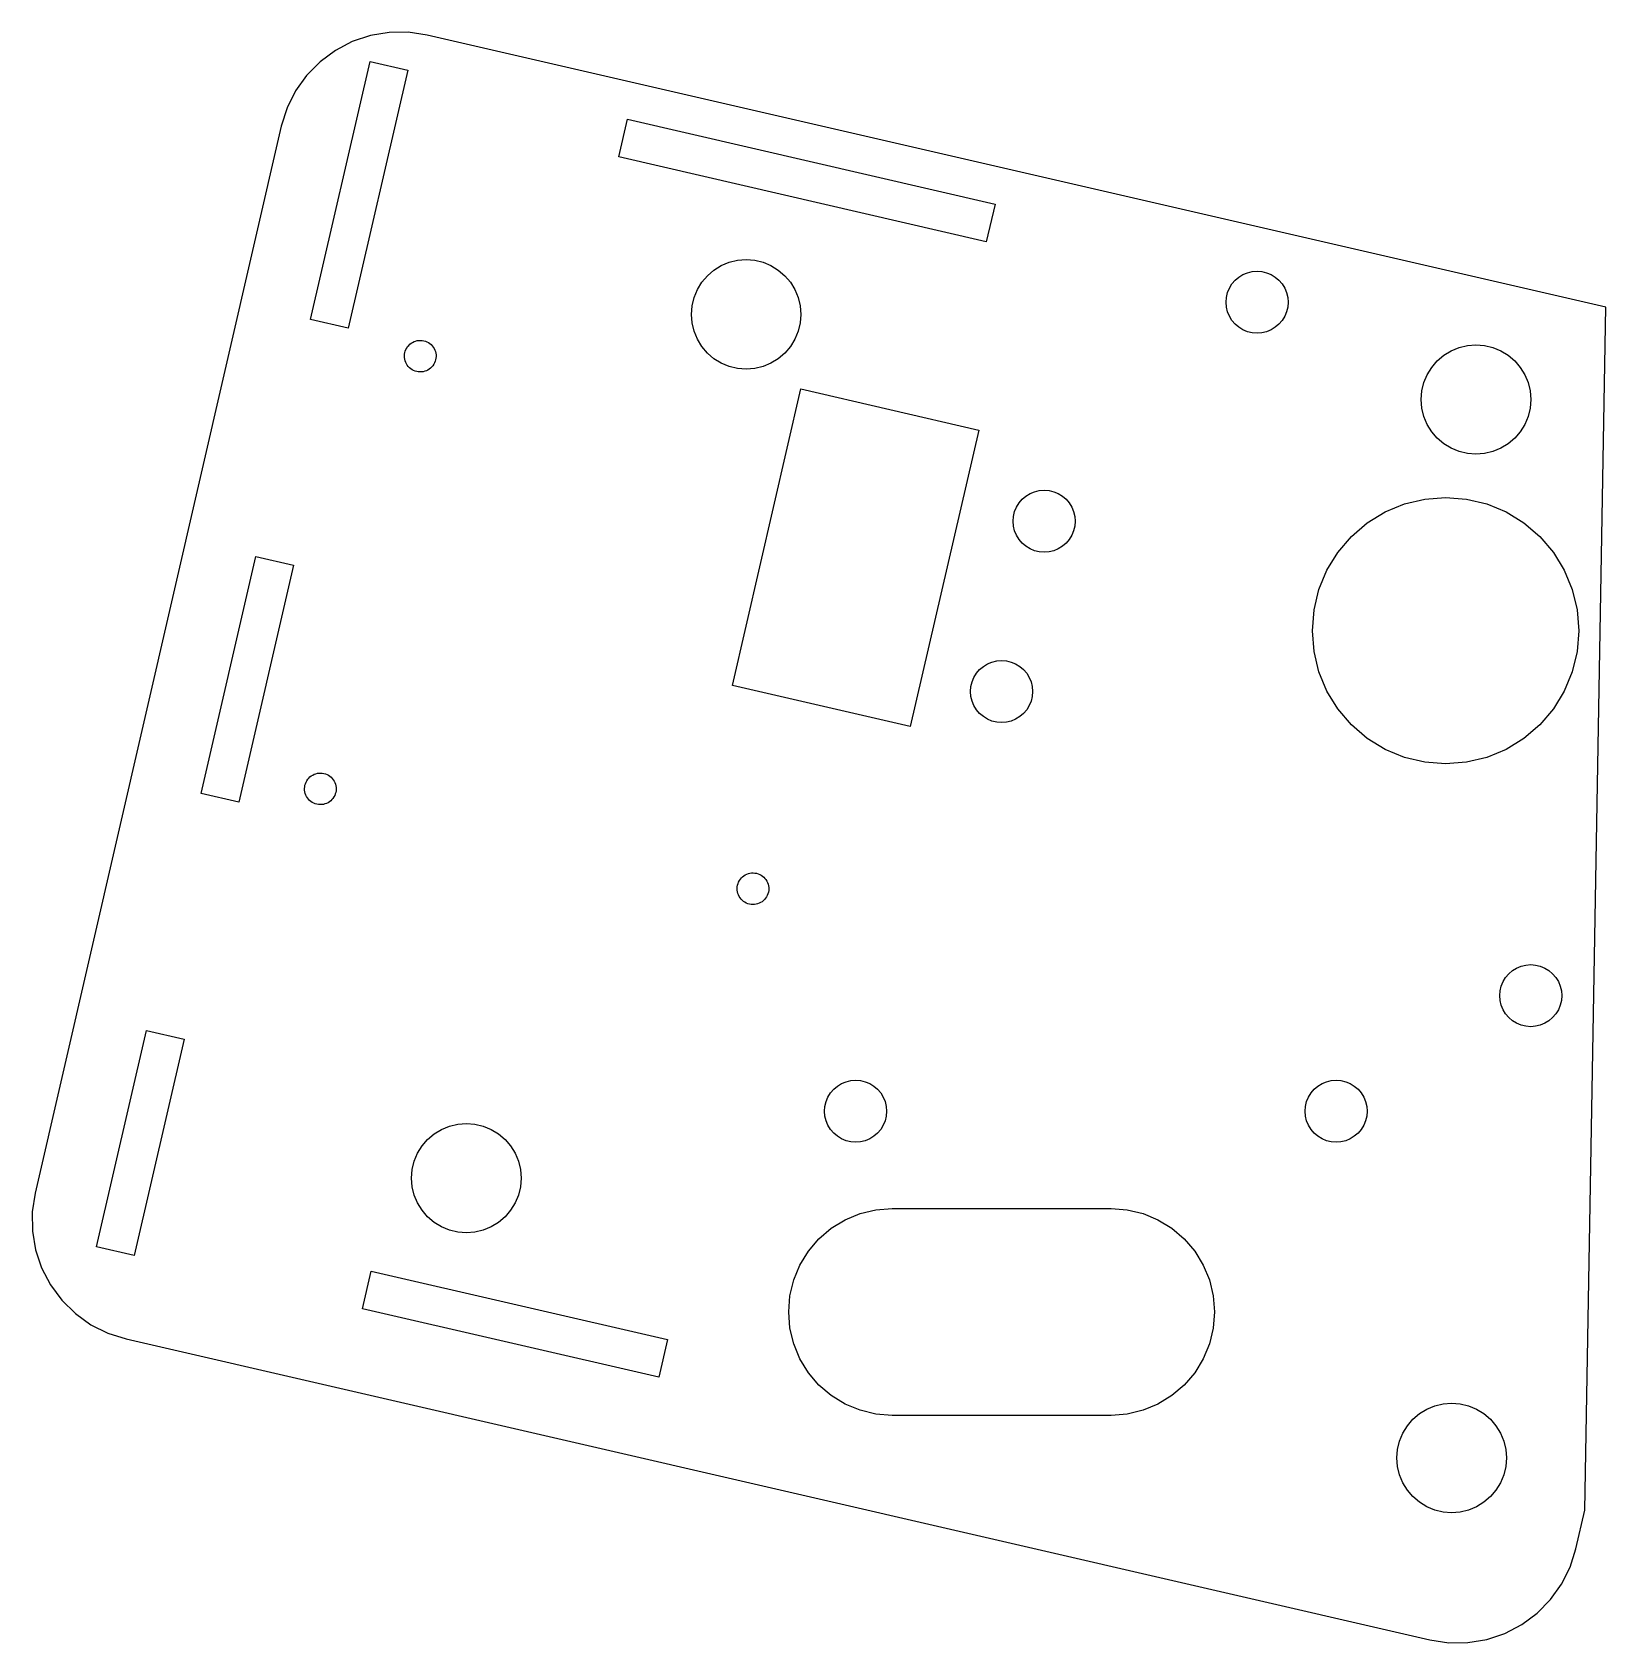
# Model space of a CAD drawing. Header units: metres. Extents: x -62 to 68, y -71 to 61.
import ezdxf

# ---------------------------------------------------------------- set-up
doc = ezdxf.new("R2010")
doc.units = ezdxf.units.M

msp = doc.modelspace()

# ---------------------------------------------------------------- linework, layer by layer
for p, q in [((-33.8868, 60.9219), (-35.3749, 60.424)), ((-32.3391, 61.1809), (-33.8868, 60.9219)), ((-30.77, 61.1946), (-32.3391, 61.1809)), ((-29.218, 60.9627), (-30.77, 61.1946)), ((67.6706, 38.5941), (-29.218, 60.9627)), ((-36.7667, 59.6994), (-38.0281, 58.7661)), ((-35.3749, 60.424), (-36.7667, 59.6994)), ((-38.0281, 58.7661), (-39.128, 57.6468)), ((-38.7983, 37.5882), (-33.9056, 58.7808)), ((-33.9056, 58.7808), (-30.812, 58.0665)), ((-39.128, 57.6468), (-40.0392, 56.3693)), ((-30.812, 58.0665), (-35.7047, 36.874)), ((-40.0392, 56.3693), (-40.7394, 54.965)), ((-40.7394, 54.965), (-41.2113, 53.4685)), ((-41.2113, 53.4685), (-61.4568, -34.2248)), ((-13.4598, 50.9399), (-12.7456, 54.0336)), ((-12.7456, 54.0336), (17.4598, 47.0601)), ((16.7456, 43.9664), (-13.4598, 50.9399)), ((17.4598, 47.0601), (16.7456, 43.9664)), ((-4.39056, 42.2798), (-3.70395, 42.4446)), ((-3.70395, 42.4446), (-2.99998, 42.5)), ((-2.99998, 42.5), (-2.29604, 42.4446)), ((-2.29604, 42.4446), (-1.60942, 42.2798)), ((-6.64056, 40.645), (-6.18198, 41.182)), ((-6.18198, 41.182), (-5.64502, 41.6406)), ((-5.64502, 41.6406), (-5.04295, 42.0095)), ((-5.04295, 42.0095), (-4.39056, 42.2798)), ((-1.60942, 42.2798), (-0.957031, 42.0095)), ((-0.957031, 42.0095), (-0.354965, 41.6406)), ((-0.354965, 41.6406), (0.181976, 41.182)), ((0.181976, 41.182), (0.640564, 40.645)), ((37.1969, 40.8031), (37.5011, 41.063)), ((37.5011, 41.063), (37.8423, 41.2721)), ((37.8423, 41.2721), (38.212, 41.4252)), ((38.212, 41.4252), (38.6011, 41.5186)), ((38.6011, 41.5186), (39, 41.55)), ((39, 41.55), (39.3989, 41.5186)), ((39.3989, 41.5186), (39.788, 41.4252)), ((39.788, 41.4252), (40.1577, 41.2721)), ((40.1577, 41.2721), (40.4988, 41.063)), ((40.4988, 41.063), (40.8031, 40.8031)), ((-7.27974, 39.3906), (-7.00952, 40.043)), ((-7.00952, 40.043), (-6.64056, 40.645)), ((0.640564, 40.645), (1.00952, 40.043)), ((1.00952, 40.043), (1.27974, 39.3906)), ((36.4814, 39.3989), (36.5748, 39.788)), ((36.5748, 39.788), (36.7279, 40.1577)), ((36.7279, 40.1577), (36.937, 40.4988)), ((36.937, 40.4988), (37.1969, 40.8031)), ((40.8031, 40.8031), (41.063, 40.4988)), ((41.063, 40.4988), (41.2721, 40.1577)), ((41.2721, 40.1577), (41.4252, 39.788)), ((41.4252, 39.788), (41.5186, 39.3989)), ((-7.5, 38), (-7.4446, 38.7039)), ((-7.4446, 38.7039), (-7.27974, 39.3906)), ((1.27974, 39.3906), (1.4446, 38.7039)), ((1.4446, 38.7039), (1.5, 38)), ((36.45, 39), (36.4814, 39.3989)), ((36.4814, 38.6011), (36.45, 39)), ((36.5748, 38.212), (36.4814, 38.6011)), ((41.5186, 38.6011), (41.4252, 38.212)), ((41.5186, 39.3989), (41.55, 39)), ((41.55, 39), (41.5186, 38.6011)), ((65.9445, -60.2922), (67.6706, 38.5941)), ((-35.7047, 36.874), (-38.7983, 37.5882)), ((-7.4446, 37.296), (-7.5, 38)), ((-7.27974, 36.6094), (-7.4446, 37.296)), ((1.4446, 37.296), (1.27974, 36.6094)), ((1.5, 38), (1.4446, 37.296)), ((36.7279, 37.8423), (36.5748, 38.212)), ((36.937, 37.5011), (36.7279, 37.8423)), ((37.1969, 37.1969), (36.937, 37.5011)), ((37.5011, 36.937), (37.1969, 37.1969)), ((40.8031, 37.1969), (40.4988, 36.937)), ((41.063, 37.5011), (40.8031, 37.1969)), ((41.2721, 37.8423), (41.063, 37.5011)), ((41.4252, 38.212), (41.2721, 37.8423)), ((-30.4195, 35.7015), (-30.2972, 35.7612)), ((-30.2972, 35.7612), (-30.1694, 35.8077)), ((-30.1694, 35.8077), (-30.0373, 35.8406)), ((-30.0373, 35.8406), (-29.9026, 35.8596)), ((-29.9026, 35.8596), (-29.7666, 35.8643)), ((-29.7666, 35.8643), (-29.6308, 35.8548)), ((-29.6308, 35.8548), (-29.4968, 35.8312)), ((-29.4968, 35.8312), (-29.366, 35.7937)), ((-29.366, 35.7937), (-29.2399, 35.7427)), ((-7.00952, 35.957), (-7.27974, 36.6094)), ((-6.64056, 35.355), (-7.00952, 35.957)), ((1.00952, 35.957), (0.640564, 35.355)), ((1.27974, 36.6094), (1.00952, 35.957)), ((37.8423, 36.7279), (37.5011, 36.937)), ((38.212, 36.5748), (37.8423, 36.7279)), ((38.6011, 36.4814), (38.212, 36.5748)), ((39, 36.45), (38.6011, 36.4814)), ((39.3989, 36.4814), (39, 36.45)), ((39.788, 36.5748), (39.3989, 36.4814)), ((40.1577, 36.7279), (39.788, 36.5748)), ((40.4988, 36.937), (40.1577, 36.7279)), ((-31.0891, 34.5872), (-31.0796, 34.7229)), ((-31.0843, 34.4512), (-31.0891, 34.5872)), ((-31.0654, 34.3165), (-31.0843, 34.4512)), ((-31.0796, 34.7229), (-31.056, 34.8569)), ((-31.056, 34.8569), (-31.0184, 34.9877)), ((-31.0184, 34.9877), (-30.9675, 35.1139)), ((-30.9675, 35.1139), (-30.9036, 35.2341)), ((-30.9036, 35.2341), (-30.8275, 35.3469)), ((-30.8275, 35.3469), (-30.74, 35.4511)), ((-30.74, 35.4511), (-30.6422, 35.5456)), ((-30.6422, 35.5456), (-30.5349, 35.6294)), ((-30.5349, 35.6294), (-30.4195, 35.7015)), ((-29.2399, 35.7427), (-29.1197, 35.6788)), ((-29.1197, 35.6788), (-29.0069, 35.6027)), ((-29.0069, 35.6027), (-28.9027, 35.5153)), ((-28.9027, 35.5153), (-28.8082, 35.4174)), ((-28.8082, 35.4174), (-28.7244, 35.3102)), ((-28.7244, 35.3102), (-28.6523, 35.1947)), ((-28.6523, 35.1947), (-28.5926, 35.0724)), ((-28.5926, 35.0724), (-28.5461, 34.9446)), ((-28.5461, 34.9446), (-28.5132, 34.8125)), ((-28.5132, 34.8125), (-28.4942, 34.6778)), ((-28.4895, 34.5418), (-28.499, 34.4061)), ((-28.4942, 34.6778), (-28.4895, 34.5418)), ((-6.18198, 34.818), (-6.64056, 35.355)), ((-5.64502, 34.3594), (-6.18198, 34.818)), ((0.181976, 34.818), (-0.354965, 34.3594)), ((0.640564, 35.355), (0.181976, 34.818)), ((53.818, 34.182), (54.355, 34.6406)), ((54.355, 34.6406), (54.957, 35.0095)), ((54.957, 35.0095), (55.6094, 35.2798)), ((55.6094, 35.2798), (56.296, 35.4446)), ((56.296, 35.4446), (57, 35.5)), ((57, 35.5), (57.7039, 35.4446)), ((57.7039, 35.4446), (58.3906, 35.2798)), ((58.3906, 35.2798), (59.043, 35.0095)), ((59.043, 35.0095), (59.645, 34.6406)), ((59.645, 34.6406), (60.182, 34.182)), ((-31.0325, 34.1844), (-31.0654, 34.3165)), ((-30.9859, 34.0565), (-31.0325, 34.1844)), ((-30.9263, 33.9342), (-30.9859, 34.0565)), ((-30.8542, 33.8188), (-30.9263, 33.9342)), ((-30.7704, 33.7116), (-30.8542, 33.8188)), ((-30.6759, 33.6137), (-30.7704, 33.7116)), ((-30.5716, 33.5263), (-30.6759, 33.6137)), ((-30.4588, 33.4502), (-30.5716, 33.5263)), ((-30.3387, 33.3863), (-30.4588, 33.4502)), ((-30.2125, 33.3353), (-30.3387, 33.3863)), ((-30.0817, 33.2978), (-30.2125, 33.3353)), ((-29.9477, 33.2742), (-30.0817, 33.2978)), ((-29.812, 33.2647), (-29.9477, 33.2742)), ((-29.676, 33.2695), (-29.812, 33.2647)), ((-29.5412, 33.2884), (-29.676, 33.2695)), ((-29.4092, 33.3213), (-29.5412, 33.2884)), ((-29.2813, 33.3678), (-29.4092, 33.3213)), ((-29.159, 33.4275), (-29.2813, 33.3678)), ((-29.0436, 33.4996), (-29.159, 33.4275)), ((-28.9364, 33.5834), (-29.0436, 33.4996)), ((-28.8385, 33.6779), (-28.9364, 33.5834)), ((-28.7511, 33.7821), (-28.8385, 33.6779)), ((-28.675, 33.895), (-28.7511, 33.7821)), ((-28.6111, 34.0151), (-28.675, 33.895)), ((-28.5601, 34.1413), (-28.6111, 34.0151)), ((-28.5226, 34.2721), (-28.5601, 34.1413)), ((-28.499, 34.4061), (-28.5226, 34.2721)), ((-5.04295, 33.9905), (-5.64502, 34.3594)), ((-4.39056, 33.7202), (-5.04295, 33.9905)), ((-3.70395, 33.5554), (-4.39056, 33.7202)), ((-3, 33.5), (-3.70395, 33.5554)), ((-2.29604, 33.5554), (-3, 33.5)), ((-1.60942, 33.7202), (-2.29604, 33.5554)), ((-0.957031, 33.9905), (-1.60942, 33.7202)), ((-0.354965, 34.3594), (-0.957031, 33.9905)), ((52.9905, 33.043), (53.3594, 33.645)), ((53.3594, 33.645), (53.818, 34.182)), ((60.182, 34.182), (60.6406, 33.645)), ((60.6406, 33.645), (61.0095, 33.043)), ((-4.11966, 7.50749), (1.5041, 31.8667)), ((1.5041, 31.8667), (16.1197, 28.4925)), ((52.5554, 31.7039), (52.7202, 32.3906)), ((52.7202, 32.3906), (52.9905, 33.043)), ((61.0095, 33.043), (61.2798, 32.3906)), ((61.2798, 32.3906), (61.4446, 31.7039)), ((52.5, 31), (52.5554, 31.7039)), ((52.5554, 30.296), (52.5, 31)), ((61.4446, 31.7039), (61.5, 31)), ((61.5, 31), (61.4446, 30.296)), ((52.7202, 29.6094), (52.5554, 30.296)), ((52.9905, 28.957), (52.7202, 29.6094)), ((61.2798, 29.6094), (61.0095, 28.957)), ((61.4446, 30.296), (61.2798, 29.6094)), ((16.1197, 28.4925), (10.4959, 4.13324)), ((53.3594, 28.355), (52.9905, 28.957)), ((53.818, 27.818), (53.3594, 28.355)), ((54.355, 27.3594), (53.818, 27.818)), ((60.182, 27.818), (59.645, 27.3594)), ((60.6406, 28.355), (60.182, 27.818)), ((61.0095, 28.957), (60.6406, 28.355)), ((54.957, 26.9905), (54.355, 27.3594)), ((55.6094, 26.7202), (54.957, 26.9905)), ((56.296, 26.5554), (55.6094, 26.7202)), ((57, 26.5), (56.296, 26.5554)), ((57.7039, 26.5554), (57, 26.5)), ((58.3906, 26.7202), (57.7039, 26.5554)), ((59.043, 26.9905), (58.3906, 26.7202)), ((59.645, 27.3594), (59.043, 26.9905)), ((19.437, 22.4988), (19.6969, 22.8031)), ((19.6969, 22.8031), (20.0011, 23.063)), ((20.0011, 23.063), (20.3423, 23.2721)), ((20.3423, 23.2721), (20.712, 23.4252)), ((20.712, 23.4252), (21.1011, 23.5186)), ((21.1011, 23.5186), (21.5, 23.55)), ((21.5, 23.55), (21.8989, 23.5186)), ((21.8989, 23.5186), (22.288, 23.4252)), ((22.288, 23.4252), (22.6577, 23.2721)), ((22.6577, 23.2721), (22.9988, 23.063)), ((22.9988, 23.063), (23.3031, 22.8031)), ((23.3031, 22.8031), (23.563, 22.4988)), ((51.1163, 22.4141), (52.787, 22.8152)), ((52.787, 22.8152), (54.5, 22.95)), ((54.5, 22.95), (56.213, 22.8152)), ((56.213, 22.8152), (57.8837, 22.4141)), ((18.95, 21), (18.9814, 21.3989)), ((18.9814, 21.3989), (19.0748, 21.788)), ((19.0748, 21.788), (19.2279, 22.1577)), ((19.2279, 22.1577), (19.437, 22.4988)), ((23.563, 22.4988), (23.7721, 22.1577)), ((23.7721, 22.1577), (23.9252, 21.788)), ((23.9252, 21.788), (24.0186, 21.3989)), ((24.0186, 21.3989), (24.05, 21)), ((48.0638, 20.8587), (49.5288, 21.7565)), ((49.5288, 21.7565), (51.1163, 22.4141)), ((57.8837, 22.4141), (59.4712, 21.7565)), ((59.4712, 21.7565), (60.9362, 20.8587)), ((18.9814, 20.6011), (18.95, 21)), ((19.0748, 20.212), (18.9814, 20.6011)), ((19.2279, 19.8423), (19.0748, 20.212)), ((23.9252, 20.212), (23.7721, 19.8423)), ((24.0186, 20.6011), (23.9252, 20.212)), ((24.05, 21), (24.0186, 20.6011)), ((46.7572, 19.7428), (48.0638, 20.8587)), ((60.9362, 20.8587), (62.2428, 19.7428)), ((19.437, 19.5011), (19.2279, 19.8423)), ((19.6969, 19.1969), (19.437, 19.5011)), ((20.0011, 18.937), (19.6969, 19.1969)), ((20.3423, 18.7279), (20.0011, 18.937)), ((20.712, 18.5748), (20.3423, 18.7279)), ((21.1011, 18.4814), (20.712, 18.5748)), ((22.288, 18.5748), (21.8989, 18.4814)), ((22.6577, 18.7279), (22.288, 18.5748)), ((22.9988, 18.937), (22.6577, 18.7279)), ((23.3031, 19.1969), (22.9988, 18.937)), ((23.563, 19.5011), (23.3031, 19.1969)), ((23.7721, 19.8423), (23.563, 19.5011)), ((45.6413, 18.4362), (46.7572, 19.7428)), ((62.2428, 19.7428), (63.3587, 18.4362)), ((-47.7963, -1.38658), (-43.2973, 18.1008)), ((-40.2037, 17.3866), (-44.7027, -2.1008)), ((-43.2973, 18.1008), (-40.2037, 17.3866)), ((21.5, 18.45), (21.1011, 18.4814)), ((21.8989, 18.4814), (21.5, 18.45)), ((44.7435, 16.9712), (45.6413, 18.4362)), ((63.3587, 18.4362), (64.2565, 16.9712)), ((44.0859, 15.3837), (44.7435, 16.9712)), ((64.2565, 16.9712), (64.9141, 15.3837)), ((43.6848, 13.713), (44.0859, 15.3837)), ((64.9141, 15.3837), (65.3152, 13.713)), ((43.55, 12), (43.6848, 13.713)), ((65.3152, 13.713), (65.45, 12)), ((43.6848, 10.287), (43.55, 12)), ((65.45, 12), (65.3152, 10.287)), ((16.5011, 9.06299), (16.8423, 9.27206)), ((16.8423, 9.27206), (17.212, 9.42519)), ((17.212, 9.42519), (17.6011, 9.5186)), ((17.6011, 9.5186), (18, 9.54999)), ((18, 9.54999), (18.3989, 9.5186)), ((18.3989, 9.5186), (18.788, 9.42519)), ((18.788, 9.42519), (19.1577, 9.27206)), ((19.1577, 9.27206), (19.4988, 9.06299)), ((44.0859, 8.61626), (43.6848, 10.287)), ((65.3152, 10.287), (64.9141, 8.61626)), ((15.5748, 7.78798), (15.7279, 8.15767)), ((15.7279, 8.15767), (15.937, 8.49884)), ((15.937, 8.49884), (16.1969, 8.80312)), ((16.1969, 8.80312), (16.5011, 9.06299)), ((19.4988, 9.06299), (19.8031, 8.80312)), ((19.8031, 8.80312), (20.063, 8.49884)), ((20.063, 8.49884), (20.2721, 8.15767)), ((20.2721, 8.15767), (20.4252, 7.78798)), ((44.7435, 7.02879), (44.0859, 8.61626)), ((64.9141, 8.61626), (64.2565, 7.02879)), ((10.4959, 4.13324), (-4.11966, 7.50749)), ((15.45, 7), (15.4814, 7.3989)), ((15.4814, 6.60109), (15.45, 7)), ((15.4814, 7.3989), (15.5748, 7.78798)), ((20.4252, 7.78798), (20.5186, 7.3989)), ((20.5186, 7.3989), (20.55, 7)), ((20.55, 7), (20.5186, 6.60109)), ((45.6413, 5.56375), (44.7435, 7.02879)), ((64.2565, 7.02879), (63.3587, 5.56375)), ((15.5748, 6.21201), (15.4814, 6.60109)), ((15.7279, 5.84232), (15.5748, 6.21201)), ((15.937, 5.50114), (15.7279, 5.84232)), ((16.1969, 5.19687), (15.937, 5.50114)), ((20.063, 5.50114), (19.8031, 5.19687)), ((20.2721, 5.84232), (20.063, 5.50114)), ((20.4252, 6.21201), (20.2721, 5.84232)), ((20.5186, 6.60109), (20.4252, 6.21201)), ((46.7572, 4.25717), (45.6413, 5.56375)), ((63.3587, 5.56375), (62.2428, 4.25717)), ((16.5011, 4.937), (16.1969, 5.19687)), ((16.8423, 4.72792), (16.5011, 4.937)), ((17.212, 4.5748), (16.8423, 4.72792)), ((17.6011, 4.48138), (17.212, 4.5748)), ((18, 4.45), (17.6011, 4.48138)), ((18.3989, 4.48138), (18, 4.45)), ((18.788, 4.5748), (18.3989, 4.48138)), ((19.1577, 4.72792), (18.788, 4.5748)), ((19.4988, 4.937), (19.1577, 4.72792)), ((19.8031, 5.19687), (19.4988, 4.937)), ((48.0638, 3.14125), (46.7572, 4.25717)), ((62.2428, 4.25717), (60.9362, 3.14125)), ((49.5288, 2.24347), (48.0638, 3.14125)), ((60.9362, 3.14125), (59.4712, 2.24347)), ((51.1163, 1.58592), (49.5288, 2.24347)), ((52.787, 1.1848), (51.1163, 1.58592)), ((57.8837, 1.58592), (56.213, 1.1848)), ((59.4712, 2.24347), (57.8837, 1.58592)), ((-38.8529, -0.018875), (-38.7456, 0.064896)), ((-38.7456, 0.064896), (-38.6302, 0.136993)), ((-38.6302, 0.136993), (-38.5079, 0.196655)), ((-38.5079, 0.196655), (-38.3801, 0.243195)), ((-38.3801, 0.243195), (-38.248, 0.276108)), ((-38.248, 0.276108), (-38.1133, 0.295044)), ((-38.1133, 0.295044), (-37.9773, 0.299789)), ((-37.9773, 0.299789), (-37.8416, 0.290298)), ((-37.8416, 0.290298), (-37.7076, 0.266678)), ((-37.7076, 0.266678), (-37.5768, 0.229172)), ((-37.5768, 0.229172), (-37.4506, 0.178192)), ((-37.4506, 0.178192), (-37.3304, 0.114304)), ((-37.3304, 0.114304), (-37.2176, 0.038223)), ((-37.2176, 0.038223), (-37.1134, -0.04924)), ((54.5, 1.04999), (52.787, 1.1848)), ((56.213, 1.1848), (54.5, 1.04999)), ((-39.2998, -0.97731), (-39.2903, -0.841568)), ((-39.295, -1.1133), (-39.2998, -0.97731)), ((-39.2761, -1.24805), (-39.295, -1.1133)), ((-39.2903, -0.841568), (-39.2667, -0.70755)), ((-39.2432, -1.38008), (-39.2761, -1.24805)), ((-39.2667, -0.70755), (-39.2292, -0.576752)), ((-39.2292, -0.576752), (-39.1782, -0.450592)), ((-39.1782, -0.450592), (-39.1143, -0.330444)), ((-39.1143, -0.330444), (-39.0382, -0.217636)), ((-39.0382, -0.217636), (-38.9508, -0.113388)), ((-38.9508, -0.113388), (-38.8529, -0.018875)), ((-37.1134, -0.04924), (-37.0189, -0.14711)), ((-37.0189, -0.14711), (-36.9351, -0.254349)), ((-36.9351, -0.254349), (-36.863, -0.369736)), ((-36.863, -0.369736), (-36.8033, -0.492035)), ((-36.8033, -0.492035), (-36.7568, -0.619904)), ((-36.7333, -1.29243), (-36.7708, -1.42323)), ((-36.7568, -0.619904), (-36.7239, -0.751938)), ((-36.7097, -1.15842), (-36.7333, -1.29243)), ((-36.7239, -0.751938), (-36.7049, -0.886688)), ((-36.7002, -1.02267), (-36.7097, -1.15842)), ((-36.7049, -0.886688), (-36.7002, -1.02267)), ((-44.7027, -2.1008), (-47.7963, -1.38658)), ((-39.1967, -1.50795), (-39.2432, -1.38008)), ((-39.137, -1.63025), (-39.1967, -1.50795)), ((-39.0649, -1.74564), (-39.137, -1.63025)), ((-38.9811, -1.85287), (-39.0649, -1.74564)), ((-38.8866, -1.95074), (-38.9811, -1.85287)), ((-38.7823, -2.03822), (-38.8866, -1.95074)), ((-38.6695, -2.1143), (-38.7823, -2.03822)), ((-38.5494, -2.17819), (-38.6695, -2.1143)), ((-38.4232, -2.22917), (-38.5494, -2.17819)), ((-38.2924, -2.26668), (-38.4232, -2.22917)), ((-38.1584, -2.2903), (-38.2924, -2.26668)), ((-38.0227, -2.29979), (-38.1584, -2.2903)), ((-37.8867, -2.29504), (-38.0227, -2.29979)), ((-37.7519, -2.27611), (-37.8867, -2.29504)), ((-37.6199, -2.24319), (-37.7519, -2.27611)), ((-37.4921, -2.19666), (-37.6199, -2.24319)), ((-37.3697, -2.13699), (-37.4921, -2.19666)), ((-37.2543, -2.0649), (-37.3697, -2.13699)), ((-37.1471, -1.98111), (-37.2543, -2.0649)), ((-37.0492, -1.8866), (-37.1471, -1.98111)), ((-36.9618, -1.78235), (-37.0492, -1.8866)), ((-36.8857, -1.66954), (-36.9618, -1.78235)), ((-36.8218, -1.54939), (-36.8857, -1.66954)), ((-36.7708, -1.42323), (-36.8218, -1.54939)), ((-2.81557, -7.96751), (-2.68353, -7.93459)), ((-2.68353, -7.93459), (-2.54878, -7.91565)), ((-2.54878, -7.91565), (-2.4128, -7.9109)), ((-2.4128, -7.9109), (-2.27705, -7.92039)), ((-2.27705, -7.92039), (-2.14305, -7.94403)), ((-3.73529, -9.18802), (-3.7258, -9.05228)), ((-3.73055, -9.32401), (-3.73529, -9.18802)), ((-3.7258, -9.05228), (-3.70216, -8.91827)), ((-3.70216, -8.91827), (-3.66466, -8.78748)), ((-3.66466, -8.78748), (-3.61369, -8.6613)), ((-3.61369, -8.6613), (-3.5498, -8.54115)), ((-3.5498, -8.54115), (-3.47371, -8.42834)), ((-3.47371, -8.42834), (-3.38625, -8.32411)), ((-3.38625, -8.32411), (-3.28836, -8.22958)), ((-3.28836, -8.22958), (-3.18114, -8.14581)), ((-3.18114, -8.14581), (-3.06573, -8.0737)), ((-3.06573, -8.0737), (-2.94344, -8.01405)), ((-2.94344, -8.01405), (-2.81557, -7.96751)), ((-2.14305, -7.94403), (-2.01225, -7.98154)), ((-2.01225, -7.98154), (-1.88608, -8.0325)), ((-1.88608, -8.0325), (-1.76593, -8.09639)), ((-1.76593, -8.09639), (-1.65312, -8.17249)), ((-1.65312, -8.17249), (-1.54889, -8.25995)), ((-1.54889, -8.25995), (-1.45436, -8.35783)), ((-1.45436, -8.35783), (-1.37059, -8.46506)), ((-1.37059, -8.46506), (-1.29848, -8.58046)), ((-1.29848, -8.58046), (-1.23883, -8.70276)), ((-1.23883, -8.70276), (-1.19229, -8.83063)), ((-1.19229, -8.83063), (-1.15936, -8.96266)), ((-1.15936, -8.96266), (-1.14043, -9.0974)), ((-1.13568, -9.2334), (-1.14517, -9.36914)), ((-1.14043, -9.0974), (-1.13568, -9.2334)), ((-3.71159, -9.45876), (-3.73055, -9.32401)), ((-3.67868, -9.59079), (-3.71159, -9.45876)), ((-3.63214, -9.71866), (-3.67868, -9.59079)), ((-3.57249, -9.84096), (-3.63214, -9.71866)), ((-3.50038, -9.95636), (-3.57249, -9.84096)), ((-3.41661, -10.0636), (-3.50038, -9.95636)), ((-3.32208, -10.1615), (-3.41661, -10.0636)), ((-3.21785, -10.2489), (-3.32208, -10.1615)), ((-3.10504, -10.325), (-3.21785, -10.2489)), ((-2.98489, -10.3889), (-3.10504, -10.325)), ((-2.85872, -10.4399), (-2.98489, -10.3889)), ((-2.72792, -10.4774), (-2.85872, -10.4399)), ((-2.59392, -10.501), (-2.72792, -10.4774)), ((-2.45818, -10.5105), (-2.59392, -10.501)), ((-2.32219, -10.5058), (-2.45818, -10.5105)), ((-2.18744, -10.4868), (-2.32219, -10.5058)), ((-2.0554, -10.4539), (-2.18744, -10.4868)), ((-1.92754, -10.4074), (-2.0554, -10.4539)), ((-1.80524, -10.3477), (-1.92754, -10.4074)), ((-1.68983, -10.2756), (-1.80524, -10.3477)), ((-1.58261, -10.1918), (-1.68983, -10.2756)), ((-1.48473, -10.0973), (-1.58261, -10.1918)), ((-1.39726, -9.99307), (-1.48473, -10.0973)), ((-1.32117, -9.88025), (-1.39726, -9.99307)), ((-1.25728, -9.76012), (-1.32117, -9.88025)), ((-1.20631, -9.63394), (-1.25728, -9.76012)), ((-1.16881, -9.50314), (-1.20631, -9.63394)), ((-1.14517, -9.36914), (-1.16881, -9.50314)), ((60.0011, -15.937), (60.3423, -15.7279)), ((60.3423, -15.7279), (60.712, -15.5748)), ((60.712, -15.5748), (61.1011, -15.4814)), ((61.1011, -15.4814), (61.5, -15.45)), ((61.5, -15.45), (61.8989, -15.4814)), ((61.8989, -15.4814), (62.288, -15.5748)), ((62.288, -15.5748), (62.6577, -15.7279)), ((62.6577, -15.7279), (62.9988, -15.937)), ((59.0748, -17.212), (59.2279, -16.8423)), ((59.2279, -16.8423), (59.437, -16.5011)), ((59.437, -16.5011), (59.6969, -16.1969)), ((59.6969, -16.1969), (60.0011, -15.937)), ((62.9988, -15.937), (63.3031, -16.1969)), ((63.3031, -16.1969), (63.563, -16.5011)), ((63.563, -16.5011), (63.7721, -16.8423)), ((63.7721, -16.8423), (63.9252, -17.212)), ((58.95, -18), (58.9814, -17.6011)), ((58.9814, -18.3989), (58.95, -18)), ((58.9814, -17.6011), (59.0748, -17.212)), ((59.0748, -18.788), (58.9814, -18.3989)), ((63.9252, -17.212), (64.0186, -17.6011)), ((64.0186, -18.3989), (63.9252, -18.788)), ((64.0186, -17.6011), (64.05, -18)), ((64.05, -18), (64.0186, -18.3989)), ((59.2279, -19.1577), (59.0748, -18.788)), ((59.437, -19.4988), (59.2279, -19.1577)), ((59.6969, -19.8031), (59.437, -19.4988)), ((60.0011, -20.063), (59.6969, -19.8031)), ((63.3031, -19.8031), (62.9988, -20.063)), ((63.563, -19.4988), (63.3031, -19.8031)), ((63.7721, -19.1577), (63.563, -19.4988)), ((63.9252, -18.788), (63.7721, -19.1577)), ((-56.4007, -38.6562), (-52.2953, -20.874)), ((-52.2953, -20.874), (-49.2017, -21.5882)), ((60.3423, -20.2721), (60.0011, -20.063)), ((60.712, -20.4252), (60.3423, -20.2721)), ((61.1011, -20.5186), (60.712, -20.4252)), ((61.5, -20.55), (61.1011, -20.5186)), ((61.8989, -20.5186), (61.5, -20.55)), ((62.288, -20.4252), (61.8989, -20.5186)), ((62.6577, -20.2721), (62.288, -20.4252)), ((62.9988, -20.063), (62.6577, -20.2721)), ((-49.2017, -21.5882), (-53.3071, -39.3705)), ((4.84232, -25.2279), (5.21201, -25.0748)), ((5.21201, -25.0748), (5.60109, -24.9814)), ((5.60109, -24.9814), (6, -24.95)), ((6, -24.95), (6.3989, -24.9814)), ((6.3989, -24.9814), (6.78798, -25.0748)), ((6.78798, -25.0748), (7.15767, -25.2279)), ((44.3423, -25.2279), (44.712, -25.0748)), ((44.712, -25.0748), (45.1011, -24.9814)), ((45.1011, -24.9814), (45.5, -24.95)), ((45.5, -24.95), (45.8989, -24.9814)), ((45.8989, -24.9814), (46.288, -25.0748)), ((46.288, -25.0748), (46.6577, -25.2279)), ((3.5748, -26.712), (3.72792, -26.3423)), ((3.72792, -26.3423), (3.937, -26.0011)), ((3.937, -26.0011), (4.19687, -25.6969)), ((4.19687, -25.6969), (4.50114, -25.437)), ((4.50114, -25.437), (4.84232, -25.2279)), ((7.15767, -25.2279), (7.49884, -25.437)), ((7.49884, -25.437), (7.80312, -25.6969)), ((7.80312, -25.6969), (8.06299, -26.0011)), ((8.06299, -26.0011), (8.27206, -26.3423)), ((8.27206, -26.3423), (8.42519, -26.712)), ((43.0748, -26.712), (43.2279, -26.3423)), ((43.2279, -26.3423), (43.437, -26.0011)), ((43.437, -26.0011), (43.6969, -25.6969)), ((43.6969, -25.6969), (44.0011, -25.437)), ((44.0011, -25.437), (44.3423, -25.2279)), ((46.6577, -25.2279), (46.9988, -25.437)), ((46.9988, -25.437), (47.3031, -25.6969)), ((47.3031, -25.6969), (47.563, -26.0011)), ((47.563, -26.0011), (47.7721, -26.3423)), ((47.7721, -26.3423), (47.9252, -26.712)), ((3.45, -27.5), (3.48138, -27.1011)), ((3.48138, -27.8989), (3.45, -27.5)), ((3.48138, -27.1011), (3.5748, -26.712)), ((8.42519, -26.712), (8.5186, -27.1011)), ((8.5186, -27.1011), (8.54999, -27.5)), ((8.54999, -27.5), (8.5186, -27.8989)), ((42.95, -27.5), (42.9814, -27.1011)), ((42.9814, -27.8989), (42.95, -27.5)), ((42.9814, -27.1011), (43.0748, -26.712)), ((47.9252, -26.712), (48.0186, -27.1011)), ((48.0186, -27.1011), (48.05, -27.5)), ((48.05, -27.5), (48.0186, -27.8989)), ((-28.645, -29.3594), (-28.043, -28.9905)), ((-28.043, -28.9905), (-27.3906, -28.7202)), ((-27.3906, -28.7202), (-26.7039, -28.5554)), ((-26.7039, -28.5554), (-26, -28.5)), ((-26, -28.5), (-25.296, -28.5554)), ((-25.296, -28.5554), (-24.6094, -28.7202)), ((-24.6094, -28.7202), (-23.957, -28.9905)), ((-23.957, -28.9905), (-23.355, -29.3594)), ((3.5748, -28.288), (3.48138, -27.8989)), ((3.72792, -28.6577), (3.5748, -28.288)), ((3.937, -28.9988), (3.72792, -28.6577)), ((4.19687, -29.3031), (3.937, -28.9988)), ((8.06299, -28.9988), (7.80312, -29.3031)), ((8.27206, -28.6577), (8.06299, -28.9988)), ((8.42519, -28.288), (8.27206, -28.6577)), ((8.5186, -27.8989), (8.42519, -28.288)), ((43.0748, -28.288), (42.9814, -27.8989)), ((43.2279, -28.6577), (43.0748, -28.288)), ((43.437, -28.9988), (43.2279, -28.6577)), ((43.6969, -29.3031), (43.437, -28.9988)), ((47.563, -28.9988), (47.3031, -29.3031)), ((47.7721, -28.6577), (47.563, -28.9988)), ((47.9252, -28.288), (47.7721, -28.6577)), ((48.0186, -27.8989), (47.9252, -28.288)), ((-30.0095, -30.957), (-29.6406, -30.355)), ((-29.6406, -30.355), (-29.182, -29.818)), ((-29.182, -29.818), (-28.645, -29.3594)), ((-23.355, -29.3594), (-22.818, -29.818)), ((-22.818, -29.818), (-22.3594, -30.355)), ((-22.3594, -30.355), (-21.9905, -30.957)), ((4.50114, -29.563), (4.19687, -29.3031)), ((4.84232, -29.7721), (4.50114, -29.563)), ((5.21201, -29.9252), (4.84232, -29.7721)), ((5.60109, -30.0186), (5.21201, -29.9252)), ((5.99998, -30.05), (5.60109, -30.0186)), ((6.3989, -30.0186), (5.99998, -30.05)), ((6.78798, -29.9252), (6.3989, -30.0186)), ((7.15767, -29.7721), (6.78798, -29.9252)), ((7.49884, -29.563), (7.15767, -29.7721)), ((7.80312, -29.3031), (7.49884, -29.563)), ((44.0011, -29.563), (43.6969, -29.3031)), ((44.3423, -29.7721), (44.0011, -29.563)), ((44.712, -29.9252), (44.3423, -29.7721)), ((45.1011, -30.0186), (44.712, -29.9252)), ((45.5, -30.05), (45.1011, -30.0186)), ((45.8989, -30.0186), (45.5, -30.05)), ((46.288, -29.9252), (45.8989, -30.0186)), ((46.6577, -29.7721), (46.288, -29.9252)), ((46.9988, -29.563), (46.6577, -29.7721)), ((47.3031, -29.3031), (46.9988, -29.563)), ((-30.4446, -32.296), (-30.2798, -31.6094)), ((-30.2798, -31.6094), (-30.0095, -30.957)), ((-21.9905, -30.957), (-21.7202, -31.6094)), ((-21.7202, -31.6094), (-21.5554, -32.296)), ((-30.5, -33), (-30.4446, -32.296)), ((-30.4446, -33.7039), (-30.5, -33)), ((-21.5554, -32.296), (-21.5, -33)), ((-21.5, -33), (-21.5554, -33.7039)), ((-61.4568, -34.2248), (-61.6888, -35.7768)), ((-30.2798, -34.3906), (-30.4446, -33.7039)), ((-30.0095, -35.043), (-30.2798, -34.3906)), ((-21.7202, -34.3906), (-21.9905, -35.043)), ((-21.5554, -33.7039), (-21.7202, -34.3906)), ((-29.6406, -35.645), (-30.0095, -35.043)), ((-29.182, -36.182), (-29.6406, -35.645)), ((-22.3594, -35.645), (-22.818, -36.182)), ((-21.9905, -35.043), (-22.3594, -35.645)), ((6.37335, -35.916), (7.6703, -35.6046)), ((7.6703, -35.6046), (9, -35.5)), ((9, -35.5), (27, -35.5)), ((27, -35.5), (28.3297, -35.6046)), ((28.3297, -35.6046), (29.6266, -35.916)), ((-61.6888, -35.7768), (-61.6751, -37.3459)), ((-28.645, -36.6406), (-29.182, -36.182)), ((-28.043, -37.0095), (-28.645, -36.6406)), ((-27.3906, -37.2798), (-28.043, -37.0095)), ((-23.957, -37.0095), (-24.6094, -37.2798)), ((-23.355, -36.6406), (-23.957, -37.0095)), ((-22.818, -36.182), (-23.355, -36.6406)), ((4.00381, -37.1234), (5.14107, -36.4264)), ((5.14107, -36.4264), (6.37335, -35.916)), ((29.6266, -35.916), (30.8589, -36.4264)), ((30.8589, -36.4264), (31.9962, -37.1234)), ((-61.6751, -37.3459), (-61.4161, -38.8936)), ((-26.7039, -37.4446), (-27.3906, -37.2798)), ((-26, -37.5), (-26.7039, -37.4446)), ((-25.296, -37.4446), (-26, -37.5)), ((-24.6094, -37.2798), (-25.296, -37.4446)), ((2.12335, -39.0038), (2.98958, -37.9896)), ((2.98958, -37.9896), (4.00381, -37.1234)), ((31.9962, -37.1234), (33.0104, -37.9896)), ((33.0104, -37.9896), (33.8766, -39.0038)), ((-61.4161, -38.8936), (-60.9182, -40.3817)), ((-53.3071, -39.3705), (-56.4007, -38.6562)), ((1.42644, -40.1411), (2.12335, -39.0038)), ((33.8766, -39.0038), (34.5735, -40.1411)), ((-60.9182, -40.3817), (-60.1936, -41.7735)), ((-34.5367, -43.7349), (-33.8225, -40.6413)), ((-33.8225, -40.6413), (-9.46326, -46.2651)), ((0.916016, -41.3734), (1.42644, -40.1411)), ((34.5735, -40.1411), (35.084, -41.3734)), ((-60.1936, -41.7735), (-59.2602, -43.0349)), ((0.604645, -42.6703), (0.916016, -41.3734)), ((35.084, -41.3734), (35.3953, -42.6703)), ((-59.2602, -43.0349), (-58.141, -44.1348)), ((0.5, -44), (0.604645, -42.6703)), ((35.3953, -42.6703), (35.5, -44)), ((-58.141, -44.1348), (-56.8635, -45.046)), ((-10.1775, -49.3587), (-34.5367, -43.7349)), ((0.604645, -45.3297), (0.5, -44)), ((35.5, -44), (35.3953, -45.3297)), ((-56.8635, -45.046), (-55.4592, -45.7462)), ((-55.4592, -45.7462), (-53.9627, -46.218)), ((-53.9627, -46.218), (53.218, -70.9627)), ((-9.46326, -46.2651), (-10.1775, -49.3587)), ((0.916016, -46.6266), (0.604645, -45.3297)), ((35.3953, -45.3297), (35.084, -46.6266)), ((1.42644, -47.8589), (0.916016, -46.6266)), ((35.084, -46.6266), (34.5735, -47.8589)), ((2.12335, -48.9962), (1.42644, -47.8589)), ((34.5735, -47.8589), (33.8766, -48.9962)), ((2.98958, -50.0104), (2.12335, -48.9962)), ((4.00381, -50.8766), (2.98958, -50.0104)), ((33.0104, -50.0104), (31.9962, -50.8766)), ((33.8766, -48.9962), (33.0104, -50.0104)), ((5.14107, -51.5735), (4.00381, -50.8766)), ((6.37335, -52.084), (5.14107, -51.5735)), ((30.8589, -51.5735), (29.6266, -52.084)), ((31.9962, -50.8766), (30.8589, -51.5735)), ((53.6094, -51.7202), (54.296, -51.5554)), ((54.296, -51.5554), (55, -51.5)), ((55, -51.5), (55.7039, -51.5554)), ((55.7039, -51.5554), (56.3906, -51.7202)), ((7.6703, -52.3953), (6.37335, -52.084)), ((9, -52.5), (7.6703, -52.3953)), ((27, -52.5), (9, -52.5)), ((28.3297, -52.3953), (27, -52.5)), ((29.6266, -52.084), (28.3297, -52.3953)), ((51.3594, -53.355), (51.818, -52.818)), ((51.818, -52.818), (52.355, -52.3594)), ((52.355, -52.3594), (52.957, -51.9905)), ((52.957, -51.9905), (53.6094, -51.7202)), ((56.3906, -51.7202), (57.043, -51.9905)), ((57.043, -51.9905), (57.645, -52.3594)), ((57.645, -52.3594), (58.182, -52.818)), ((58.182, -52.818), (58.6406, -53.355)), ((50.7202, -54.6094), (50.9905, -53.957)), ((50.9905, -53.957), (51.3594, -53.355)), ((58.6406, -53.355), (59.0095, -53.957)), ((59.0095, -53.957), (59.2798, -54.6094)), ((50.5, -56), (50.5554, -55.296)), ((50.5554, -55.296), (50.7202, -54.6094)), ((59.2798, -54.6094), (59.4446, -55.296)), ((59.4446, -55.296), (59.5, -56)), ((50.5554, -56.7039), (50.5, -56)), ((50.7202, -57.3906), (50.5554, -56.7039)), ((59.4446, -56.7039), (59.2798, -57.3906)), ((59.5, -56), (59.4446, -56.7039)), ((50.9905, -58.043), (50.7202, -57.3906)), ((51.3594, -58.645), (50.9905, -58.043)), ((59.0095, -58.043), (58.6406, -58.645)), ((59.2798, -57.3906), (59.0095, -58.043)), ((51.818, -59.182), (51.3594, -58.645)), ((52.355, -59.6406), (51.818, -59.182)), ((58.182, -59.182), (57.645, -59.6406)), ((58.6406, -58.645), (58.182, -59.182)), ((52.957, -60.0095), (52.355, -59.6406)), ((53.6094, -60.2798), (52.957, -60.0095)), ((54.296, -60.4446), (53.6094, -60.2798)), ((55, -60.5), (54.296, -60.4446)), ((55.7039, -60.4446), (55, -60.5)), ((56.3906, -60.2798), (55.7039, -60.4446)), ((57.043, -60.0095), (56.3906, -60.2798)), ((57.645, -59.6406), (57.043, -60.0095)), ((65.2113, -63.4685), (65.9445, -60.2922)), ((64.7394, -64.965), (65.2113, -63.4685)), ((64.0392, -66.3693), (64.7394, -64.965)), ((63.128, -67.6468), (64.0392, -66.3693)), ((60.7667, -69.6994), (62.0281, -68.7661)), ((62.0281, -68.7661), (63.128, -67.6468)), ((59.3749, -70.424), (60.7667, -69.6994)), ((53.218, -70.9627), (54.77, -71.1946)), ((54.77, -71.1946), (56.3391, -71.1809)), ((56.3391, -71.1809), (57.8868, -70.9219)), ((57.8868, -70.9219), (59.3749, -70.424))]:
    msp.add_line(p, q)

doc.saveas('drawing.dxf')
